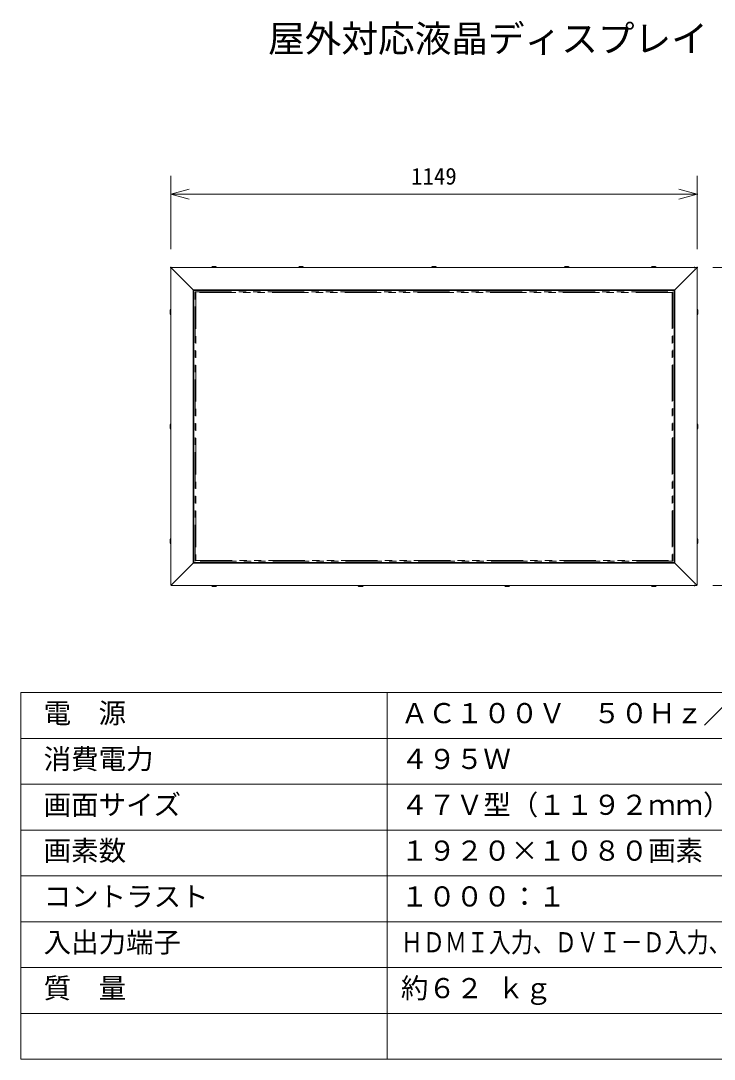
# Model space of a CAD drawing. Units: millimetres, scale not verified. Extents: x -62 to 63, y -57 to 57.
# Drawn here: x -62.5 to 13.2, y -56.6 to 56.7 of the extents above; entities that cross this region are included whole.
import ezdxf
from ezdxf.enums import TextEntityAlignment as Align

# ---------------------------------------------------------------- set-up
doc = ezdxf.new("R2010")
doc.units = ezdxf.units.MM
doc.header["$LTSCALE"] = 0.125
doc.header["$PDMODE"] = 32
doc.header["$PDSIZE"] = 0.025
doc.linetypes.add('USER2', pattern=[63.5, 31.75, -6.35, 6.35, -6.35, 6.35, -6.35])
for name, color, linetype, lineweight in [('0-0_0', 7, 'Continuous', 18), ('0-2_WAKU', 1, 'Continuous', 18), ('0-4_GAIKEI', 1, 'Continuous', 18), ('0-7_SUNPO', 7, 'Continuous', 18)]:
    doc.layers.add(name, color=color, linetype=linetype, lineweight=lineweight)
doc.layers.add('0-1_DEFPOINTS', color=7, linetype='Continuous')
doc.layers.add('0-3_MOJI1', color=7, linetype='Continuous')
doc.styles.add('ＭＳ ゴシック', font='')
doc.styles.get('ＭＳ ゴシック').set_extended_font_data('MS Gothic')

# ---------------------------------------------------------------- blocks, each defined once
blk = doc.blocks.new('_OPEN30')
at = {"layer": '0-0_0'}
blk.add_line((0, 0), (-1, 0), dxfattribs=at)
blk.add_lwpolyline([(-1, 0.26795), (0, 0), (-1, -0.26795)], dxfattribs=at)
blk = doc.blocks.new('D5')
at = {"layer": '0-1_DEFPOINTS'}
for p in [(10.6885, 29.8085), (19.0002, 29.8085), (10.6885, -4.8915)]:
    blk.add_point(p, dxfattribs=at)
at = {"layer": '0-7_SUNPO'}
for p, q in [((12.6885, 29.8085), (21.0002, 29.8085)), ((19.0002, -2.8915), (19.0002, 27.8085)), ((12.6885, -4.8915), (21.0002, -4.8915))]:
    blk.add_line(p, q, dxfattribs=at)
at = {"layer": '0-7_SUNPO', "xscale": 2, "yscale": 2}
for p, rotation in [((19.0002, 29.8085), 90), ((19.0002, -4.8915), 270)]:
    blk.add_blockref('_OPEN30', p, dxfattribs=dict(at, rotation=rotation))
at = {"layer": '0-7_SUNPO', "style": 'ＭＳ ゴシック'}
blk.add_text('694', height=1.833, rotation=90, dxfattribs=at).set_placement((18.5002, 10.5835), align=Align.BOTTOM_LEFT)
blk = doc.blocks.new('D4')
at = {"layer": '0-1_DEFPOINTS'}
for p in [(10.9819, 37.8005), (-46.4681, 29.8032), (10.9819, 29.8032)]:
    blk.add_point(p, dxfattribs=at)
at = {"layer": '0-7_SUNPO'}
for p, q in [((-46.4681, 31.8032), (-46.4681, 39.8005)), ((10.9819, 31.8032), (10.9819, 39.8005)), ((-44.4681, 37.8005), (8.9819, 37.8005))]:
    blk.add_line(p, q, dxfattribs=at)
at = {"layer": '0-7_SUNPO', "xscale": 2, "yscale": 2, "rotation": 180}
blk.add_blockref('_OPEN30', (-46.4681, 37.8005), dxfattribs=at)
at = {"layer": '0-7_SUNPO', "xscale": 2, "yscale": 2}
blk.add_blockref('_OPEN30', (10.9819, 37.8005), dxfattribs=at)
at = {"layer": '0-7_SUNPO', "style": 'ＭＳ ゴシック'}
blk.add_text('1149', height=1.833, dxfattribs=at).set_placement((-20.2431, 38.3005), align=Align.BOTTOM_LEFT)

msp = doc.modelspace()

# ---------------------------------------------------------------- linework, layer by layer
at = {"layer": '0-2_WAKU', "color": 4}
for p, q in [((-62.4664, -16.5528), (62.5336, -16.5528)), ((-62.4664, -16.5528), (-62.4664, -56.5528)), ((-22.4664, -16.5528), (-22.4664, -56.5528)), ((62.5336, -56.5528), (-62.4664, -56.5528))]:
    msp.add_line(p, q, dxfattribs=at)
at = {"layer": '0-2_WAKU'}
for p, q in [((-62.4664, -21.5528), (62.5336, -21.5528)), ((-62.4664, -26.5528), (62.5336, -26.5528)), ((-62.4664, -31.5528), (62.5336, -31.5528)), ((-62.4664, -36.5528), (62.5336, -36.5528)), ((-62.4664, -41.5528), (62.5336, -41.5528)), ((-62.4664, -46.5528), (62.5336, -46.5528)), ((-62.4664, -51.5528), (62.5336, -51.5528))]:
    msp.add_line(p, q, dxfattribs=at)
at = {"layer": '0-4_GAIKEI', "color": 7}
for p, q in [((-46.0815, -4.8191), (-46.0815, 29.7602)), ((-46.0671, 29.7849), (-46.0741, 29.7779)), ((-46.0388, 29.8132), (-46.0458, 29.8062)), ((-46.0211, 29.8206), (11.3082, 29.8206)), ((11.3329, 29.8062), (11.3259, 29.8132)), ((11.3612, 29.7779), (11.3542, 29.7849)), ((11.3685, 29.7602), (11.3685, -4.8191)), ((-46.0741, -4.8368), (-46.0671, -4.8438)), ((-46.0458, -4.8651), (-46.0388, -4.8721)), ((11.3082, -4.8794), (-46.0211, -4.8794)), ((11.3259, -4.8721), (11.3329, -4.8651)), ((11.3542, -4.8438), (11.3612, -4.8368))]:
    msp.add_line(p, q, dxfattribs=at)
at = {"layer": '0-4_GAIKEI'}
for p, q in [((-43.5858, 27.3249), (-46.0458, 29.7849)), ((-41.6565, 29.8606), (-41.6565, 29.8206)), ((-41.0565, 29.8606), (-41.6565, 29.8606)), ((-41.5785, 29.8885), (-41.5815, 29.8814)), ((-41.5815, 29.8814), (-41.5815, 29.8706)), ((-41.5594, 29.9076), (-41.5785, 29.8885)), ((-41.5523, 29.9106), (-41.5594, 29.9076)), ((-41.1606, 29.9106), (-41.5523, 29.9106)), ((-41.1606, 29.9106), (-41.1535, 29.9076)), ((-41.1535, 29.9076), (-41.1344, 29.8885)), ((-41.1344, 29.8885), (-41.1315, 29.8814)), ((-41.1315, 29.8814), (-41.1315, 29.8706)), ((-41.0565, 29.8606), (-41.0565, 29.8206)), ((-32.1565, 29.8606), (-32.1565, 29.8206)), ((-31.5565, 29.8606), (-32.1565, 29.8606)), ((-32.0785, 29.8885), (-32.0815, 29.8814)), ((-32.0815, 29.8814), (-32.0815, 29.8706)), ((-31.6315, 29.8814), (-32.0815, 29.8814)), ((-32.0815, 29.8706), (-31.6315, 29.8706)), ((-32.0594, 29.9076), (-32.0785, 29.8885)), ((-31.6344, 29.8885), (-32.0785, 29.8885)), ((-32.0523, 29.9106), (-32.0594, 29.9076)), ((-32.0594, 29.9076), (-31.6535, 29.9076)), ((-31.6606, 29.9106), (-32.0523, 29.9106)), ((-31.6606, 29.9106), (-31.6535, 29.9076)), ((-31.6535, 29.9076), (-31.6344, 29.8885)), ((-31.6344, 29.8885), (-31.6315, 29.8814)), ((-31.6315, 29.8814), (-31.6315, 29.8706)), ((-31.5565, 29.8606), (-31.5565, 29.8206)), ((-17.6565, 29.8606), (-17.6565, 29.8206)), ((-17.0565, 29.8606), (-17.6565, 29.8606)), ((-17.5785, 29.8885), (-17.5815, 29.8814)), ((-17.5815, 29.8814), (-17.5815, 29.8706)), ((-17.1315, 29.8814), (-17.5815, 29.8814)), ((-17.5815, 29.8706), (-17.1315, 29.8706)), ((-17.5594, 29.9076), (-17.5785, 29.8885)), ((-17.1344, 29.8885), (-17.5785, 29.8885)), ((-17.5523, 29.9106), (-17.5594, 29.9076)), ((-17.5594, 29.9076), (-17.1535, 29.9076)), ((-17.1606, 29.9106), (-17.5523, 29.9106)), ((-17.1606, 29.9106), (-17.1535, 29.9076)), ((-17.1535, 29.9076), (-17.1344, 29.8885)), ((-17.1344, 29.8885), (-17.1315, 29.8814)), ((-17.1315, 29.8814), (-17.1315, 29.8706)), ((-17.0565, 29.8606), (-17.0565, 29.8206)), ((-3.1565, 29.8606), (-3.1565, 29.8206)), ((-2.5565, 29.8606), (-3.1565, 29.8606)), ((-3.0785, 29.8885), (-3.0815, 29.8814)), ((-3.0815, 29.8814), (-3.0815, 29.8706)), ((-2.6315, 29.8814), (-3.0815, 29.8814)), ((-3.0815, 29.8706), (-2.6315, 29.8706)), ((-3.0594, 29.9076), (-3.0785, 29.8885)), ((-2.6344, 29.8885), (-3.0785, 29.8885)), ((-3.0523, 29.9106), (-3.0594, 29.9076)), ((-3.0594, 29.9076), (-2.6658, 29.9076)), ((-2.6606, 29.9106), (-3.0523, 29.9106)), ((-2.6658, 29.9076), (-2.6535, 29.9076)), ((-2.6606, 29.9106), (-2.6535, 29.9076)), ((-2.6535, 29.9076), (-2.6344, 29.8885)), ((-2.6344, 29.8885), (-2.6315, 29.8814)), ((-2.6315, 29.8814), (-2.6315, 29.8706)), ((-2.5565, 29.8606), (-2.5565, 29.8206)), ((6.9435, 29.8606), (6.3435, 29.8606)), ((6.3435, 29.8606), (6.3435, 29.8206)), ((6.4215, 29.8885), (6.4185, 29.8814)), ((6.4185, 29.8814), (6.4185, 29.8706)), ((6.4406, 29.9076), (6.4215, 29.8885)), ((6.4477, 29.9106), (6.4406, 29.9076)), ((6.8394, 29.9106), (6.4477, 29.9106)), ((6.8394, 29.9106), (6.8465, 29.9076)), ((6.8685, 29.8814), (6.8685, 29.8706)), ((6.9435, 29.8606), (6.9435, 29.8206)), ((8.8685, 27.3206), (11.3329, 29.7849)), ((-43.6377, -2.4357), (-43.6377, 27.3768)), ((-43.6377, 27.3768), (8.9248, 27.3768)), ((-43.5858, 27.3249), (-43.5858, -2.3838)), ((8.8729, 27.3249), (-43.5858, 27.3249)), ((8.8685, -2.3794), (8.8685, 27.3206)), ((8.9248, 27.3768), (8.9248, -2.4357)), ((-46.1715, 25.1664), (-46.1685, 25.1735)), ((-46.1715, 25.1664), (-46.1715, 24.7747)), ((-46.1685, 25.1735), (-46.1494, 25.1926)), ((-46.1494, 25.1926), (-46.1423, 25.1956)), ((-46.1423, 25.1956), (-46.1315, 25.1956)), ((-46.1215, 25.2706), (-46.1215, 24.6706)), ((-46.1215, 25.2706), (-46.0815, 25.2706)), ((11.4085, 25.2706), (11.3685, 25.2706)), ((11.4085, 24.6706), (11.4085, 25.2706)), ((11.4294, 25.1956), (11.4185, 25.1956)), ((11.4365, 25.1926), (11.4294, 25.1956)), ((11.4556, 25.1735), (11.4365, 25.1926)), ((11.4585, 25.1664), (11.4556, 25.1735)), ((11.4585, 25.1664), (11.4585, 24.7747)), ((-46.1715, 24.7747), (-46.1685, 24.7676)), ((-46.1685, 24.7676), (-46.1494, 24.7485)), ((-46.1494, 24.7485), (-46.1423, 24.7456)), ((-46.1423, 24.7456), (-46.1315, 24.7456)), ((-46.1215, 24.6706), (-46.0815, 24.6706)), ((11.4085, 24.6706), (11.3685, 24.6706)), ((11.4294, 24.7456), (11.4185, 24.7456)), ((11.4365, 24.7485), (11.4294, 24.7456)), ((11.4556, 24.7676), (11.4365, 24.7485)), ((11.4585, 24.7747), (11.4556, 24.7676)), ((-46.1715, 12.6664), (-46.1685, 12.6735)), ((-46.1715, 12.6664), (-46.1715, 12.2747)), ((-46.1685, 12.6735), (-46.1494, 12.6926)), ((-46.1685, 12.2676), (-46.1685, 12.6735)), ((-46.1494, 12.6926), (-46.1423, 12.6956)), ((-46.1494, 12.6926), (-46.1494, 12.2485)), ((-46.1423, 12.6956), (-46.1423, 12.2456)), ((-46.1423, 12.6956), (-46.1315, 12.6956)), ((-46.1315, 12.2456), (-46.1315, 12.6956)), ((-46.1215, 12.7706), (-46.1215, 12.1706)), ((-46.1215, 12.7706), (-46.0815, 12.7706)), ((11.4085, 12.7706), (11.3685, 12.7706)), ((11.4085, 12.1706), (11.4085, 12.7706)), ((11.4294, 12.6956), (11.4185, 12.6956)), ((11.4185, 12.6956), (11.4185, 12.2456)), ((11.4365, 12.6926), (11.4294, 12.6956)), ((11.4294, 12.2456), (11.4294, 12.6956)), ((11.4556, 12.6735), (11.4365, 12.6926)), ((11.4365, 12.2485), (11.4365, 12.6926)), ((11.4585, 12.6664), (11.4556, 12.6735)), ((11.4556, 12.6735), (11.4556, 12.2676)), ((11.4585, 12.6664), (11.4585, 12.2747)), ((-46.1715, 12.2747), (-46.1685, 12.2676)), ((-46.1685, 12.2676), (-46.1494, 12.2485)), ((-46.1494, 12.2485), (-46.1423, 12.2456)), ((-46.1423, 12.2456), (-46.1315, 12.2456)), ((-46.1215, 12.1706), (-46.0815, 12.1706)), ((11.4085, 12.1706), (11.3685, 12.1706)), ((11.4294, 12.2456), (11.4185, 12.2456)), ((11.4365, 12.2485), (11.4294, 12.2456)), ((11.4556, 12.2676), (11.4365, 12.2485)), ((11.4585, 12.2747), (11.4556, 12.2676)), ((-46.1715, 0.1664), (-46.1685, 0.1735)), ((-46.1715, 0.1664), (-46.1715, -0.2253)), ((-46.1685, 0.1735), (-46.1494, 0.1926)), ((-46.1685, 0.1613), (-46.1685, 0.1735)), ((-46.1685, -0.2324), (-46.1685, 0.1613)), ((-46.1494, 0.1926), (-46.1423, 0.1956)), ((-46.1494, 0.1926), (-46.1494, -0.2515)), ((-46.1423, 0.1956), (-46.1423, -0.2544)), ((-46.1423, 0.1956), (-46.1315, 0.1956)), ((-46.1315, -0.2544), (-46.1315, 0.1956)), ((-46.1215, 0.2706), (-46.1215, -0.3294)), ((-46.1215, 0.2706), (-46.0815, 0.2706)), ((11.4085, 0.2706), (11.3685, 0.2706)), ((11.4085, -0.3294), (11.4085, 0.2706)), ((11.4294, 0.1956), (11.4185, 0.1956)), ((11.4365, 0.1926), (11.4294, 0.1956)), ((11.4556, 0.1735), (11.4365, 0.1926)), ((11.4585, 0.1664), (11.4556, 0.1735)), ((11.4585, 0.1664), (11.4585, -0.2253)), ((-46.1715, -0.2253), (-46.1685, -0.2324)), ((-46.1685, -0.2324), (-46.1494, -0.2515)), ((-46.1494, -0.2515), (-46.1423, -0.2544)), ((-46.1423, -0.2544), (-46.1315, -0.2544)), ((-46.1215, -0.3294), (-46.0815, -0.3294)), ((11.4085, -0.3294), (11.3685, -0.3294)), ((11.4294, -0.2544), (11.4185, -0.2544)), ((11.4365, -0.2515), (11.4294, -0.2544)), ((11.4556, -0.2324), (11.4365, -0.2515)), ((11.4585, -0.2253), (11.4556, -0.2324)), ((-46.0458, -4.8438), (-43.5815, -2.3794)), ((8.9248, -2.4357), (-43.6377, -2.4357)), ((-43.5815, -2.3794), (8.8685, -2.3794)), ((8.8685, -2.3794), (11.3329, -4.8438)), ((-41.6565, -4.9194), (-41.6565, -4.8794)), ((-41.6565, -4.9194), (-41.0565, -4.9194)), ((-41.5815, -4.9403), (-41.5815, -4.9294)), ((-41.5785, -4.9474), (-41.5815, -4.9403)), ((-41.5594, -4.9665), (-41.5785, -4.9474)), ((-41.5523, -4.9694), (-41.5594, -4.9665)), ((-41.1606, -4.9694), (-41.5523, -4.9694)), ((-41.1606, -4.9694), (-41.1535, -4.9665)), ((-41.1535, -4.9665), (-41.1344, -4.9474)), ((-41.1344, -4.9474), (-41.1315, -4.9403)), ((-41.1315, -4.9403), (-41.1315, -4.9294)), ((-41.0565, -4.9194), (-41.0565, -4.8794)), ((-25.6565, -4.9194), (-25.6565, -4.8794)), ((-25.6565, -4.9194), (-25.0565, -4.9194)), ((-25.1315, -4.9294), (-25.5815, -4.9294)), ((-25.5815, -4.9403), (-25.5815, -4.9294)), ((-25.5815, -4.9403), (-25.1315, -4.9403)), ((-25.5785, -4.9474), (-25.5815, -4.9403)), ((-25.5785, -4.9474), (-25.1344, -4.9474)), ((-25.1535, -4.9665), (-25.5594, -4.9665)), ((-25.1606, -4.9694), (-25.5523, -4.9694)), ((-25.1606, -4.9694), (-25.1535, -4.9665)), ((-25.1535, -4.9665), (-25.1344, -4.9474)), ((-25.1344, -4.9474), (-25.1315, -4.9403)), ((-25.1315, -4.9403), (-25.1315, -4.9294)), ((-25.0565, -4.9194), (-25.0565, -4.8794)), ((-9.6565, -4.9194), (-9.6565, -4.8794)), ((-9.6565, -4.9194), (-9.0565, -4.9194)), ((-9.1315, -4.9294), (-9.5815, -4.9294)), ((-9.5815, -4.9403), (-9.5815, -4.9294)), ((-9.5815, -4.9403), (-9.1315, -4.9403)), ((-9.5785, -4.9474), (-9.5815, -4.9403)), ((-9.5785, -4.9474), (-9.1344, -4.9474)), ((-9.5594, -4.9665), (-9.5785, -4.9474)), ((-9.5472, -4.9665), (-9.5594, -4.9665)), ((-9.5523, -4.9694), (-9.5594, -4.9665)), ((-9.1606, -4.9694), (-9.5523, -4.9694)), ((-9.1535, -4.9665), (-9.5472, -4.9665)), ((-9.1606, -4.9694), (-9.1535, -4.9665)), ((-9.1535, -4.9665), (-9.1344, -4.9474)), ((-9.1344, -4.9474), (-9.1315, -4.9403)), ((-9.1315, -4.9403), (-9.1315, -4.9294)), ((-9.0565, -4.9194), (-9.0565, -4.8794)), ((6.3435, -4.9194), (6.3435, -4.8794)), ((6.3435, -4.9194), (6.9435, -4.9194)), ((6.4185, -4.9403), (6.4185, -4.9294)), ((6.4215, -4.9474), (6.4185, -4.9403)), ((6.4406, -4.9665), (6.4215, -4.9474)), ((6.4477, -4.9694), (6.4406, -4.9665)), ((6.8394, -4.9694), (6.4477, -4.9694)), ((6.8394, -4.9694), (6.8465, -4.9665)), ((6.8465, -4.9665), (6.8656, -4.9474)), ((6.8656, -4.9474), (6.8685, -4.9403)), ((6.8685, -4.9403), (6.8685, -4.9294)), ((6.9435, -4.9194), (6.9435, -4.8794))]:
    msp.add_line(p, q, dxfattribs=at)
at = {"layer": '0-4_GAIKEI', "linetype": 'USER2'}
for p, q in [((-43.4315, -2.2294), (-43.4315, 27.1706)), ((-43.4315, 27.1706), (8.7185, 27.1706)), ((-43.3485, 27.0911), (-43.3485, -2.1499)), ((8.6355, 27.0911), (-43.3485, 27.0911)), ((8.6355, 27.0911), (8.6355, -2.1499)), ((8.7185, 27.1706), (8.7185, -2.2294)), ((8.7185, -2.2294), (-43.4315, -2.2294)), ((-43.3485, -2.1499), (8.6355, -2.1499))]:
    msp.add_line(p, q, dxfattribs=at)
at = {"layer": '0-4_GAIKEI'}
for points in [[(6.8465, 29.9076), (6.8656, 29.8885), (6.8685, 29.8814)], [(-25.5523, -4.9694), (-25.5594, -4.9665), (-25.5785, -4.9474)]]:
    msp.add_lwpolyline(points, dxfattribs=at)
at = {"layer": '0-4_GAIKEI', "color": 7}
for centre, radius, start, end in [((-46.0565, 29.7602), 0.025, 135, 180), ((-46.0565, 29.7743), 0.015, 45, 135), ((-46.0352, 29.7956), 0.015, 135, 225), ((-46.0211, 29.7956), 0.025, 90, 135), ((11.3082, 29.7956), 0.025, 45, 90), ((11.3223, 29.7956), 0.015, 315, 45), ((11.3435, 29.7743), 0.015, 45, 135), ((11.3435, 29.7602), 0.025, 0, 45), ((-46.0565, -4.8191), 0.025, 180, 225), ((-46.0565, -4.8332), 0.015, 225, 315), ((-46.0352, -4.8544), 0.015, 135, 225), ((-46.0211, -4.8544), 0.025, 225, 270), ((11.3082, -4.8544), 0.025, 270, 315), ((11.3435, -4.8332), 0.015, 225, 315), ((11.3223, -4.8544), 0.015, 315, 45), ((11.3435, -4.8191), 0.025, 315, 0)]:
    msp.add_arc(centre, radius, start, end, dxfattribs=at)
at = {"layer": '0-4_GAIKEI'}
for centre, start, end in [((-41.5715, 29.8706), 180, 270), ((-41.1415, 29.8706), 270, 0), ((-32.0715, 29.8706), 180, 270), ((-31.6415, 29.8706), 270, 0), ((-17.5715, 29.8706), 180, 270), ((-17.1415, 29.8706), 270, 0), ((-3.0715, 29.8706), 180, 270), ((-2.6415, 29.8706), 270, 0), ((6.4285, 29.8706), 180, 270), ((6.8585, 29.8706), 270, 0), ((-46.1315, 25.1856), 0, 90), ((11.4185, 25.1856), 90, 180), ((-46.1315, 24.7556), 270, 0), ((11.4185, 24.7556), 180, 270), ((-46.1315, 12.6856), 0, 90), ((11.4185, 12.6856), 90, 180), ((-46.1315, 12.2556), 270, 0), ((11.4185, 12.2556), 180, 270), ((-46.1315, 0.1856), 0, 90), ((11.4185, 0.1856), 90, 180), ((-46.1315, -0.2444), 270, 0), ((11.4185, -0.2444), 180, 270), ((-41.5715, -4.9294), 90, 180), ((-41.1415, -4.9294), 0, 90), ((-25.5715, -4.9294), 90, 180), ((-25.1415, -4.9294), 0, 90), ((-9.5715, -4.9294), 90, 180), ((-9.1415, -4.9294), 0, 90), ((6.4285, -4.9294), 90, 180), ((6.8585, -4.9294), 0, 90)]:
    msp.add_arc(centre, 0.01, start, end, dxfattribs=at)

# ---------------------------------------------------------------- block references
at = {"layer": '0-7_SUNPO'}
for name in ['D4', 'D5']:
    msp.add_blockref(name, (0.3867, 0.012), dxfattribs=at)

# ---------------------------------------------------------------- texts
at = {"layer": '0-3_MOJI1', "style": 'ＭＳ ゴシック'}
for s, height, p in [('屋外対応液晶ディスプレイ', 2.933, (-35.4664, 52.4472)), ('電  源', 2.199, (-59.9664, -20.5528)), ('ＡＣ１００Ｖ\u3000５０Ｈｚ／６０Ｈｚ', 2.199, (-20.9664, -20.5528)), ('消費電力', 2.199, (-59.9664, -25.5528)), ('４９５Ｗ', 2.199, (-20.9664, -25.5528)), ('画面サイズ', 2.199, (-59.9664, -30.5528)), ('４７Ｖ型（１１９２ｍｍ）１６：９', 2.199, (-20.9664, -30.5528)), ('画素数', 2.199, (-59.9664, -35.5528)), ('１９２０×１０８０画素', 2.199, (-20.9664, -35.5528)), ('コントラスト', 2.199, (-59.9664, -40.5528)), ('１０００：１', 2.199, (-20.9664, -40.5528)), ('入出力端子', 2.199, (-59.9664, -45.5528)), ('質\u3000量', 2.199, (-59.9664, -50.5528)), ('約６２ ｋｇ', 2.199, (-20.9664, -50.5528))]:
    msp.add_text(s, height=height, dxfattribs=at).set_placement(p, align=Align.BOTTOM_LEFT)
at = {"layer": '0-3_MOJI1', "style": 'ＭＳ ゴシック', "width": 0.8}
msp.add_text('ＨＤＭＩ入力、ＤＶＩ－Ｄ入力、音声入力、ＰＣ入力、シリアル', height=2.199, dxfattribs=at).set_placement((-20.9664, -45.5528), align=Align.BOTTOM_LEFT)

doc.saveas('drawing.dxf')
